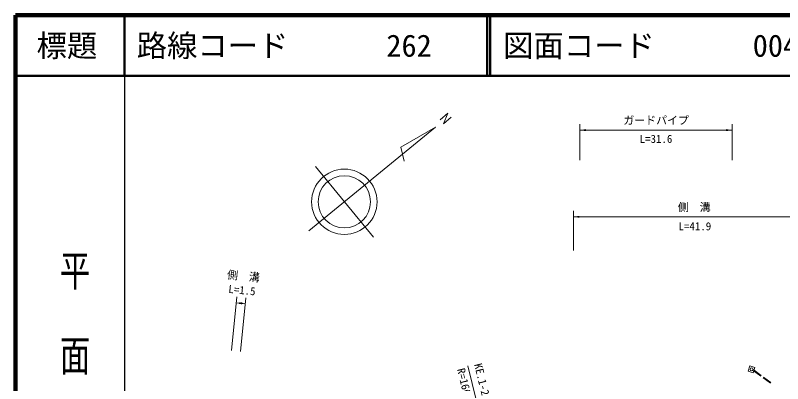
# Model space of a CAD drawing. Units: millimetres, scale not verified. Extents: x 40000 to 680000, y 20000 to 380000.
# Drawn here: x 40000 to 166455, y 319246 to 380000 of the extents above; entities that cross this region are included whole.
import ezdxf
from ezdxf.enums import TextEntityAlignment as Align

# ---------------------------------------------------------------- set-up
doc = ezdxf.new("R2010")
doc.units = ezdxf.units.MM
doc.header["$LTSCALE"] = 1000
for name, color, linetype, lineweight in [('M-BGD', 7, 'Continuous', 13), ('M-BMK-SRVR', 3, 'Continuous', 13), ('M-STR-HTXT', 7, 'Continuous', 13), ('M-TTL', 2, 'Continuous', 140), ('M-TTL-BAND', 7, 'Continuous', 25), ('M-TTL-LINE', 7, 'Continuous', 50)]:
    doc.layers.add(name, color=color, linetype=linetype, lineweight=lineweight)
doc.layers.add('M-TTL-TXT', color=7, linetype='Continuous')
doc.styles.add('@ＭＳ ゴシック', font='')
doc.styles.add('ＭＳ ゴシック', font='')
doc.styles.get('@ＭＳ ゴシック').set_extended_font_data('@MS Gothic')
doc.styles.get('ＭＳ ゴシック').set_extended_font_data('MS Gothic')

# ---------------------------------------------------------------- blocks, each defined once
blk = doc.blocks.new('filled_arrow')
at = {"color": 0, "linetype": 'Continuous', "lineweight": -2}
blk.add_solid([(7.5, 1.25), (0, 0), (7.5, -1.25)], dxfattribs=at)

msp = doc.modelspace()

# ---------------------------------------------------------------- linework, layer by layer
at = {"layer": 'M-BGD'}
for p, q in [((160758, 321322), (161042, 322176)), ((161611, 321037), (160758, 321322)), ((161042, 322176), (161897, 321892)), ((161897, 321892), (161611, 321037)), ((162832, 320487), (161665, 321343)), ((162921, 320608), (161754, 321464)), ((164444, 319303), (163235, 320191)), ((164533, 319424), (163324, 320312))]:
    msp.add_line(p, q, dxfattribs=at)
msp.add_circle((161327, 321606), 250, dxfattribs=at)
at = {"layer": 'M-BMK-SRVR'}
for p, q in [((110005, 362788), (111290, 363841)), ((111290, 363841), (110548, 362117)), ((110548, 362117), (111833, 363182)), ((109218, 361535), (88386, 344464)), ((109218, 361535), (103535, 358272)), ((103535, 358272), (104068, 355922)), ((98999, 343411), (89439, 355077))]:
    msp.add_line(p, q, dxfattribs=at)
for radius in [5387, 4309]:
    msp.add_circle((94219, 349244), radius, dxfattribs=at)
at = {"layer": 'M-STR-HTXT'}
for p, q in [((133032, 356101), (133032, 362064)), ((158128, 356101), (158128, 362064)), ((133032, 361064), (158128, 361064)), ((131968, 341214), (131968, 347769)), ((131968, 346769), (172008, 346769)), ((75633, 324722), (76492, 333573)), ((76396, 332578), (77888, 332433)), ((77126, 324577), (77985, 333428)), ((124767, 280907), (114592, 322171))]:
    msp.add_line(p, q, dxfattribs=at)
at = {"layer": 'M-TTL'}
for p, q in [((40000, 380000), (40000, 20000)), ((680000, 380000), (40000, 380000))]:
    msp.add_line(p, q, dxfattribs=at)
at = {"layer": 'M-TTL-BAND'}
msp.add_line((58000, 370000), (58000, 20000), dxfattribs=at)
at = {"layer": 'M-TTL-LINE'}
for p, q in [((58000, 380000), (58000, 370000)), ((117750, 380000), (117750, 370000)), ((118250, 380000), (118250, 370000)), ((40000, 370000), (680000, 370000))]:
    msp.add_line(p, q, dxfattribs=at)

# ---------------------------------------------------------------- block references
at = {"layer": 'M-STR-HTXT', "xscale": 133, "yscale": 133}
for p in [(133032, 361064), (131968, 346769)]:
    msp.add_blockref('filled_arrow', p, dxfattribs=at)
for p, rotation in [((158128, 361064), 180), ((76396, 332578), 354.5), ((77888, 332433), 174.5)]:
    msp.add_blockref('filled_arrow', p, dxfattribs=dict(at, rotation=rotation))

# ---------------------------------------------------------------- texts
at = {"layer": 'M-STR-HTXT', "style": 'ＭＳ ゴシック'}
for s, p in [('ガードパイプ', (140202, 362680)), ('側\u3000溝', (149176, 348343))]:
    msp.add_text(s, height=1320, dxfattribs=at).set_placement(p, align=Align.MIDDLE_LEFT)
for s, p in [('L=31.6', (145580, 358569)), ('L=41.9', (151988, 344152))]:
    msp.add_text(s, height=1320, dxfattribs=at).set_placement(p, align=Align.BOTTOM_CENTER)
msp.add_text('側\u3000溝', height=1320, rotation=354.455, dxfattribs=at).set_placement((74909, 337245), align=Align.MIDDLE_LEFT)
msp.add_text('L=1.5', height=1320, rotation=354.455, dxfattribs=at).set_placement((77256, 333621), align=Align.BOTTOM_CENTER)
for s, p in [('KE.1-2', (116872, 322736)), ('R=160', (114065, 321929))]:
    msp.add_text(s, height=1320, rotation=283.852, dxfattribs=at).set_placement(p, align=Align.TOP_LEFT)
at = {"layer": 'M-TTL-BAND', "style": '@ＭＳ ゴシック', "width": 1.4}
msp.add_text('平  面  図', height=3666, rotation=270, dxfattribs=at).set_placement((49777, 306475), align=Align.MIDDLE_RIGHT)
at = {"layer": 'M-TTL-TXT', "style": 'ＭＳ ゴシック'}
msp.add_text('標題', height=3666, dxfattribs=at).set_placement((48500, 375000), align=Align.MIDDLE_CENTER)
for s, p in [('路線コード', (60000, 375000)), ('図面コード', (120380, 375000)), ('262', (101142, 375000)), ('004-00', (161521, 375000))]:
    msp.add_text(s, height=3666, dxfattribs=at).set_placement(p, align=Align.MIDDLE_LEFT)

doc.saveas('drawing.dxf')
